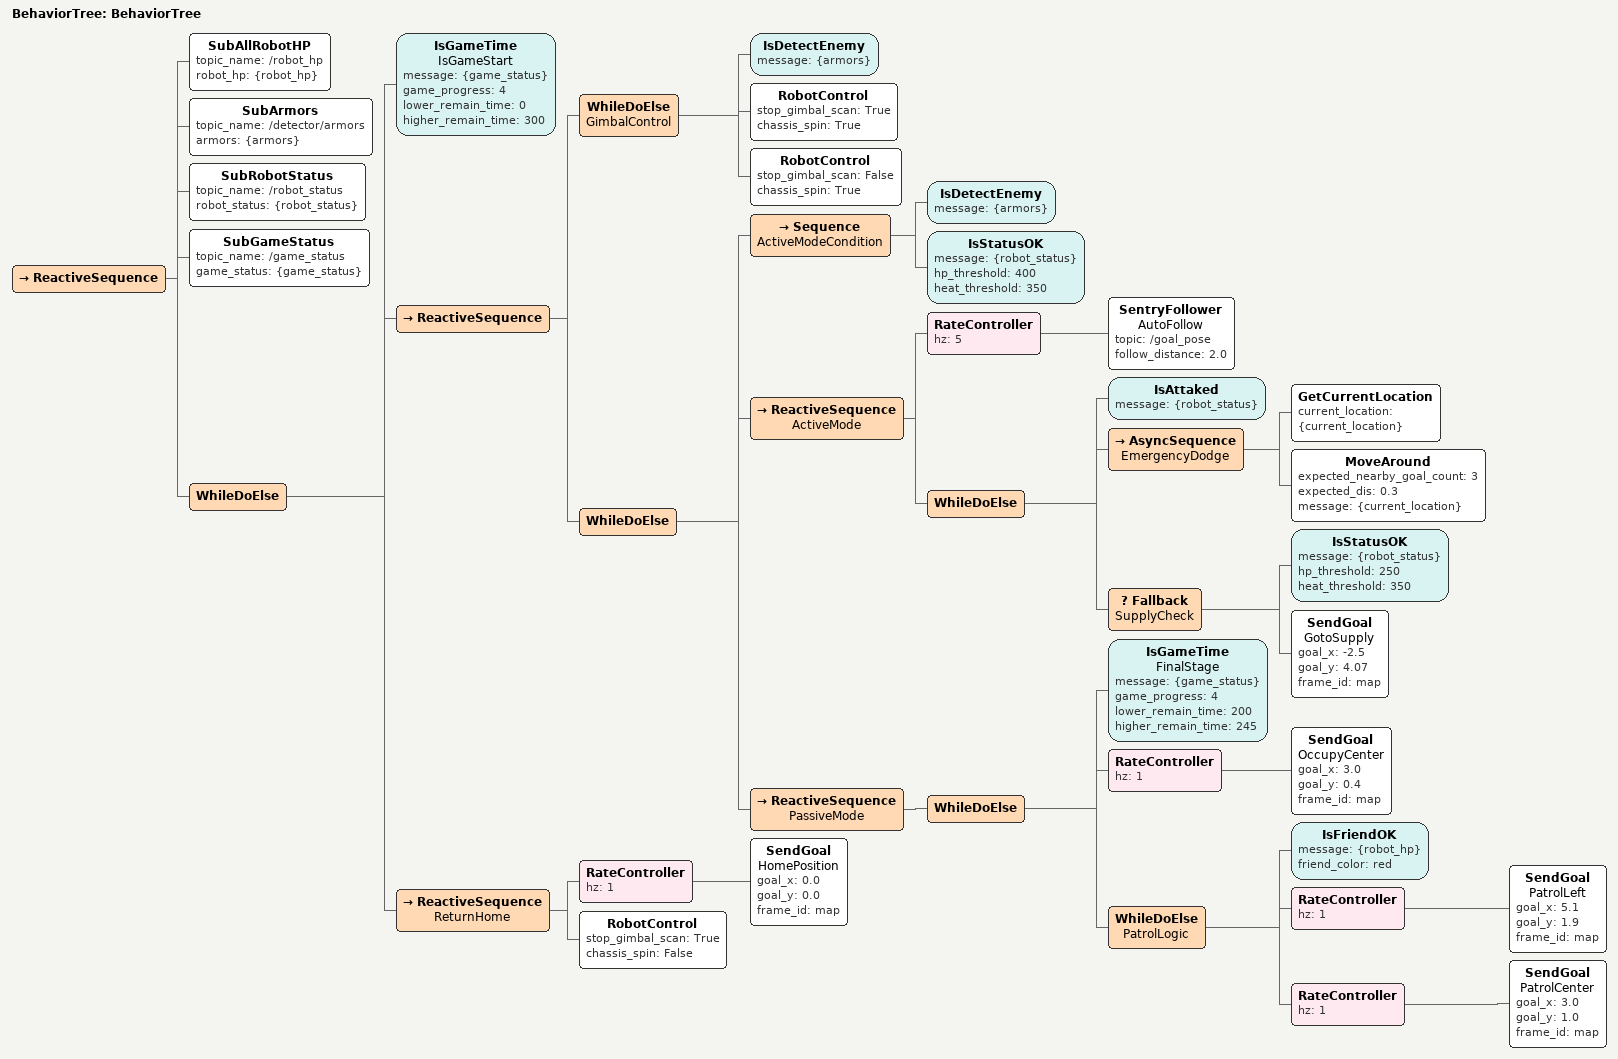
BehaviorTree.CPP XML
<?xml version="1.0" encoding="UTF-8"?>
<root BTCPP_format="4" main_tree_to_execute="BehaviorTree">
  <BehaviorTree ID="BehaviorTree">
    <ReactiveSequence>
      <!-- 数据订阅模块 -->
      <SubAllRobotHP topic_name="/robot_hp" robot_hp="{robot_hp}"/>
      <SubArmors topic_name="/detector/armors" armors="{armors}"/>
      <SubRobotStatus topic_name="/robot_status" robot_status="{robot_status}"/>
      <SubGameStatus topic_name="/game_status" game_status="{game_status}"/>

      <WhileDoElse>
        <!-- 比赛状态判断 -->
        <IsGameTime name="IsGameStart"
                   message="{game_status}"
                   game_progress="4"
                   lower_remain_time="0"
                   higher_remain_time="300"/>

        <!-- 比赛进行时主逻辑 -->
        <ReactiveSequence>
          <!-- 云台控制模块 -->
          <WhileDoElse name="GimbalControl">
            <IsDetectEnemy message="{armors}"/>
            <RobotControl stop_gimbal_scan="True" chassis_spin="True"/>
            <RobotControl stop_gimbal_scan="False" chassis_spin="True"/>
          </WhileDoElse>

          <!-- 主决策逻辑 -->
          <WhileDoElse>
            <Sequence name="ActiveModeCondition">
              <IsDetectEnemy message="{armors}"/>
              <IsStatusOK message="{robot_status}"
                         hp_threshold="400"
                         heat_threshold="350"/>
            </Sequence>

            <!-- 主动模式：跟随攻击 -->
            <ReactiveSequence name="ActiveMode">
              <!-- 动态跟随逻辑 -->
              <RateController hz="5">
                <SentryFollower name="AutoFollow"
                               topic="/goal_pose"
                               follow_distance="2.0"/>
              </RateController>

              <!-- 应急响应模块 -->
              <WhileDoElse>
                <IsAttaked message="{robot_status}"/>
                <AsyncSequence name="EmergencyDodge">
                  <GetCurrentLocation current_location="{current_location}"/>
                  <MoveAround expected_nearby_goal_count="3"
                             expected_dis="0.3"
                             message="{current_location}"/>
                </AsyncSequence>
                <Fallback name="SupplyCheck">
                  <IsStatusOK message="{robot_status}"
                             hp_threshold="250"
                             heat_threshold="350"/>
                  <!-- Converted from goal_pose to goal_x/goal_y -->
                  <SendGoal name="GotoSupply"
                           goal_x="-2.5" goal_y="4.07" frame_id="map"/>
                </Fallback>
              </WhileDoElse>
            </ReactiveSequence>

            <!-- 被动模式：巡逻/占点 -->
            <ReactiveSequence name="PassiveMode">
              <WhileDoElse>
                <IsGameTime name="FinalStage"
                           message="{game_status}"
                           game_progress="4"
                           lower_remain_time="200"
                           higher_remain_time="245"/>
                  <RateController hz="1">
                  <!-- Converted from goal_pose to goal_x/goal_y -->
                  <SendGoal name="OccupyCenter"
                           goal_x="3.0" goal_y="0.4" frame_id="map"/>
                </RateController>
                <WhileDoElse name="PatrolLogic">
                  <IsFriendOK message="{robot_hp}" friend_color="red"/>
                    <RateController hz="1">
                    <!-- Converted from goal_pose to goal_x/goal_y -->
                    <SendGoal name="PatrolLeft"
                             goal_x="5.1" goal_y="1.9" frame_id="map"/>
                  </RateController>
                    <RateController hz="1">
                    <!-- Converted from goal_pose to goal_x/goal_y -->
                    <SendGoal name="PatrolCenter"
                             goal_x="3.0" goal_y="1.0" frame_id="map"/>
                  </RateController>
                </WhileDoElse>
              </WhileDoElse>
            </ReactiveSequence>
          </WhileDoElse>
        </ReactiveSequence>

        <!-- 比赛未进行时返回基地 -->
        <ReactiveSequence name="ReturnHome">
          <RateController hz="1">
            <!-- TODO: set goal_x and goal_y -->
            <SendGoal name="HomePosition"
                     goal_x="0.0" goal_y="0.0" frame_id="map"/>
          </RateController>
          <RobotControl stop_gimbal_scan="True" chassis_spin="False"/>
        </ReactiveSequence>
      </WhileDoElse>
    </ReactiveSequence>
  </BehaviorTree>

  <!-- 节点模型定义 -->
</root>
